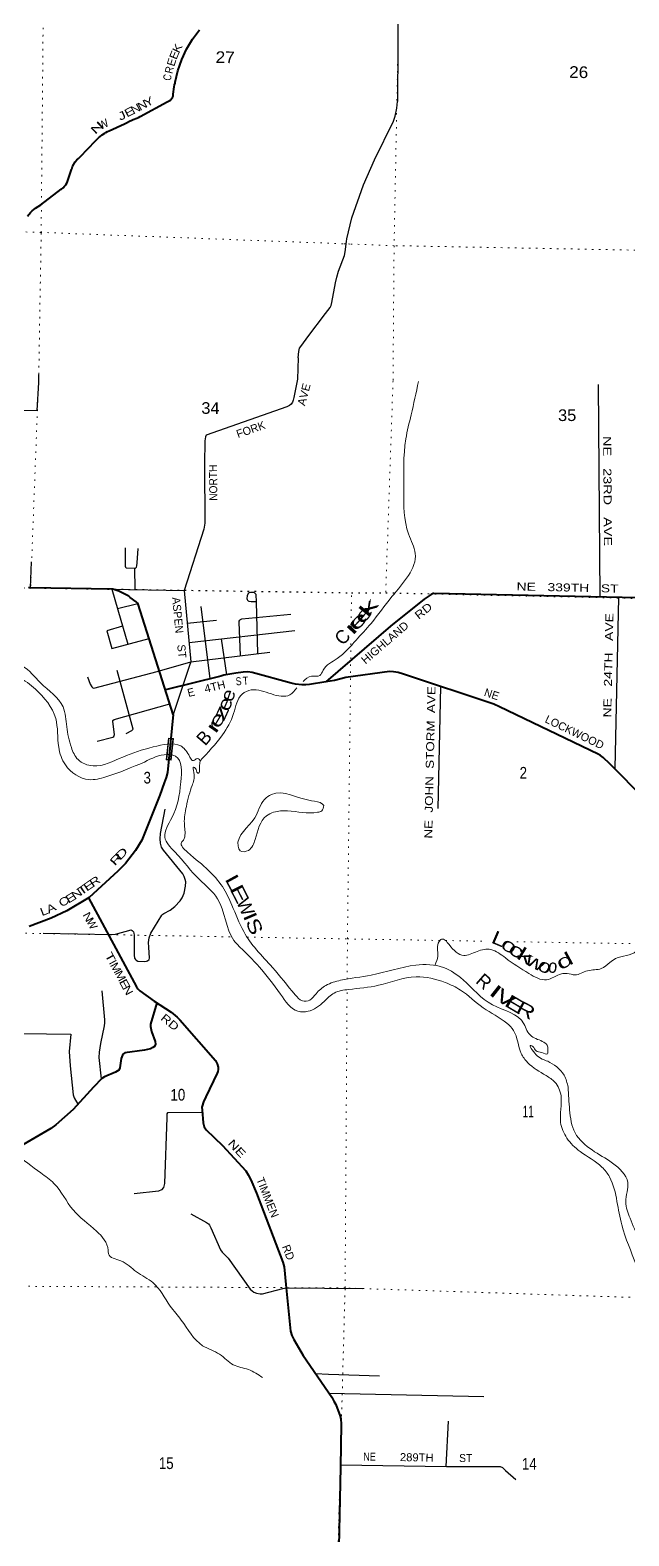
# Model space of a CAD drawing. Header units: feet. Extents: x -481249 to -254670, y -730376 to -544252.
# Drawn here: x -428610 to -419631, y -608311 to -585736 of the extents above; entities that cross this region are included whole.
import ezdxf
from ezdxf.enums import TextEntityAlignment as Align

# ---------------------------------------------------------------- set-up
doc = ezdxf.new("R2010")
doc.units = ezdxf.units.FT
doc.header["$LTSCALE"] = 70
doc.linetypes.add('DOTTED', pattern=[1.5, 0.3, -1.2])
for name, color, linetype, lineweight in [('26', 7, 'Continuous', 40), ('27', 7, 'Continuous', 13), ('29', 7, 'Continuous', 25), ('39', 7, 'Continuous', 13), ('41', 7, 'Continuous', 13), ('6', 7, 'DOTTED', 25), ('61', 7, 'Continuous', 13), ('7', 7, 'DOTTED', 13)]:
    doc.layers.add(name, color=color, linetype=linetype, lineweight=lineweight)
doc.layers.add('30', color=7, linetype='Continuous')

msp = doc.modelspace()

# ---------------------------------------------------------------- linework, layer by layer
at = {"layer": '26'}
for points in [[(-428647.82, -588523.4), (-428602.09, -588469.95), (-428578.07, -588447.2), (-428553.23, -588423.67), (-428528.07, -588407.18), (-428451.53, -588357.05), (-428144.27, -588121.41), (-428140.26, -588118.57), (-428116.34, -588099.41), (-428094.57, -588077.84), (-428075.16, -588054.13), (-428074.75, -588053.51), (-428059.75, -588030.65), (-428050.36, -588003.51), (-427988.59, -587824.81), (-427986.78, -587818.8), (-427972.67, -587780.48), (-427954.64, -587743.84), (-427932.87, -587709.29), (-427911.76, -587682.48), (-427886.76, -587659.79), (-427862.15, -587634.79), (-427627.49, -587396.36), (-427602.88, -587371.36), (-427577.88, -587348.42), (-427567.24, -587337.68), (-427530.54, -587307.68), (-427490.9, -587281.68), (-427473.44, -587272.68), (-427448.44, -587257.81), (-427423.44, -587246.43), (-427194.45, -587142.17), (-427173.85, -587132.79), (-427144.45, -587115.09), (-427139.92, -587112.36), (-427065.36, -587074.67), (-427012.27, -587054.48), (-426987.21, -587044.95), (-426962.27, -587031.44), (-426556.23, -586811.47), (-426537.48, -586801.32), (-426506.23, -586784.34), (-426498.84, -586778.63), (-426490.54, -586770.71), (-426483.12, -586761.96), (-426476.66, -586752.49), (-426473.02, -586745.73), (-426466.28, -586727.81), (-426463.41, -586695.73), (-426451.34, -586585.22), (-426444.91, -586555.2), (-426435.75, -586529.24), (-426433.43, -586514.9), (-426394.08, -586344.43), (-426337.13, -586179), (-426263.19, -586020.44), (-426173.09, -585870.47), (-426067.8, -585730.74)], [(-428636.29, -594088.7), (-428603.98, -594095.58)], [(-426463.58, -595997.26), (-426990.05, -594343.8), (-427001.46, -594328.25), (-427021.59, -594309.17), (-427107.77, -594240.44), (-427129.66, -594224.37), (-427277.92, -594149.82), (-427342.09, -594126.32), (-427368.58, -594119.96), (-427389.77, -594117.84), (-428603.98, -594095.58)], [(-418081.95, -594278.18), (-422554.08, -594180.86), (-422567.92, -594180.38), (-422594.4, -594195.23), (-422700.49, -594265.49), (-423205.64, -594672.3), (-424176.37, -595506.99)], [(-424176.37, -595506.99), (-424420.47, -595547.28), (-424478.2, -595553.57), (-424538.07, -595552.58), (-424629.19, -595541.98), (-424698.06, -595527.94), (-425279.74, -595368.14), (-425343.35, -595359.06), (-425417.47, -595363.9), (-425525.54, -595374.5), (-425703.54, -595408.42), (-425749.79, -595421.06), (-426582.24, -595624.58)], [(-418859.07, -597807.49), (-419915.03, -596734.88), (-420017.12, -596639.1), (-420057.38, -596609.42), (-420091.86, -596589.88), (-421570.38, -595880.13), (-421659.01, -595843.63), (-423010.26, -595391.46), (-423092.91, -595368.14), (-423162.83, -595355.42), (-423222.47, -595354.44), (-423876.11, -595442.31), (-424047.62, -595488.17), (-424176.37, -595506.99)], [(-426463.58, -595997.26), (-426551.12, -596864.31), (-426569.85, -596941.76), (-426599.52, -597022.32), (-426663.81, -597206.75), (-426934.34, -597883.09), (-427029.01, -598034.67), (-427180.15, -598230.79), (-427293.25, -598345.18), (-427725.93, -598739.77), (-428059.61, -598940.12), (-428296.91, -599051.28), (-428622.61, -599172.82)], [(-427733.62, -598746.78), (-427016.39, -600081.43), (-426996.26, -600110.05), (-426966.66, -600138.13), (-426752.01, -600294.12), (-426494.02, -600457.75), (-426405.13, -600533.75), (-426364.75, -600574.36), (-425831.82, -601182.62), (-425806.36, -601232.68), (-425792.59, -601282.5), (-425788.35, -601320.66), (-425795.77, -601347.16), (-425806.48, -601373.98), (-425977.6, -601729), (-426011.92, -601803), (-426030.99, -601866.6), (-426034.17, -601884.62), (-426032.68, -601930.37), (-426017.22, -602117.84), (-426002.71, -602178.06), (-425968.48, -602221.73), (-425727.04, -602460.05), (-425377.61, -602840.28), (-425342.27, -602897), (-425299.89, -602975.45), (-425217.41, -603171.55), (-424820.02, -604207.45), (-424802.95, -604278.29), (-424774.2, -604543.86), (-424705.19, -605240.21), (-424685.35, -605307.63), (-424657.8, -605367), (-424517.83, -605608.31), (-424084.2, -606231.57), (-424053.84, -606289.27), (-424028.41, -606343.33), (-423989.2, -606436.62), (-423966.95, -606500.23), (-423953.18, -606557.47), (-423944.17, -606635.39), (-423954.76, -607279.91), (-424012.39, -609901.15)], [(-426710.38, -600320.52), (-426805.26, -600639.2), (-426807.45, -600672.14), (-426789.24, -600746.88), (-426732.86, -600898.87), (-426731.08, -600940.29), (-426742.75, -600974.91), (-426769.23, -600991.18), (-426805.26, -601010.26), (-426894.43, -601029.3), (-427188.1, -601070.06), (-427210.05, -601082.35), (-427224.88, -601103.56), (-427244.31, -601154.96), (-427266.21, -601295.44), (-427280.67, -601328.7), (-427331.55, -601359.53), (-427495.09, -601426.9), (-427534.35, -601454.78), (-427661.86, -601586.07), (-427966.71, -601917.64), (-428226.97, -602147.95), (-428297.26, -602201.88), (-429083.41, -602656.3)]]:
    msp.add_lwpolyline(points, dxfattribs=at)
at = {"layer": '29'}
for p, q in [((-424593.21, -590647.81), (-424598.72, -590969.18)), ((-420093.5, -591051.12), (-420069.4, -594234.93)), ((-428602.7, -594095.61), (-428587.02, -593705.49)), ((-427036.66, -594117.02), (-427038.13, -593800.91)), ((-427384.25, -594117.02), (-426300.69, -594135.57)), ((-426993.71, -594338.81), (-427298.45, -594411.68)), ((-426048.72, -594375.61), (-425914.31, -595461.28)), ((-419787.41, -594241.07), (-419844.73, -596806.29)), ((-426253.94, -594629.47), (-425813.23, -594581.92)), ((-426226.84, -594915.85), (-424639.06, -594738.84)), ((-426199.48, -595204.93), (-425013.25, -595060.25)), ((-425744.62, -594862.09), (-425663.97, -595400.88)), ((-422454.21, -595577.53), (-422494.18, -597404.28)), ((-424126.74, -606170.42), (-421804.82, -606220.91)), ((-422343.19, -606592.75), (-422374.17, -607272.8))]:
    msp.add_line(p, q, dxfattribs=at)
for points in [[(-423088.83, -585237.74), (-423095.54, -585981.02), (-423099.66, -586806.71)], [(-424593.21, -590647.81), (-424581.63, -590552.76), (-424568.6, -590504.95), (-424538.19, -590460.04), (-424446.96, -590336.89), (-424180.51, -589983.38), (-424112.46, -589895), (-424097.98, -589863.13), (-424087.84, -589821.11), (-424029.92, -589525.55), (-424010.36, -589439.35), (-423983.58, -589351.7), (-423896.69, -589114.09), (-423883.66, -589059.04), (-423867.73, -588905.46), (-423861.94, -588863.45), (-423786.64, -588551.95), (-423612.87, -588053.56), (-423444.9, -587682.66), (-423161.08, -587103.14), (-423135, -587027.81), (-423108.95, -586906.1), (-423099.66, -586806.71)], [(-429775.8, -591407.39), (-428503.98, -591440.79), (-428480.03, -591018.37), (-428480.44, -590897.65)], [(-424598.72, -590969.18), (-424654.47, -591242.96), (-424665.55, -591284.61), (-424674.03, -591312.18), (-424697.34, -591342.92), (-424720.66, -591363.07), (-424762.52, -591384.8), (-425971.12, -591808.36), (-425982.78, -591834.86), (-425989.14, -591892.12), (-425997.62, -592244.11), (-425992.32, -593127.29), (-426006.09, -593217.4), (-426300.69, -594135.57), (-426199.48, -595204.93), (-426218.03, -595261.54), (-426463.58, -595997.26)], [(-427183.71, -593499.75), (-427184.48, -593774.77), (-427181.31, -593789.94), (-427171, -593797.19), (-427032.42, -593801.07), (-427016.4, -593787.04), (-427007.52, -593766.61), (-427004.85, -593725.1), (-426989.49, -593508.68)], [(-427384.25, -594117.02), (-427293.64, -594428.18), (-427146.6, -594943.12)], [(-425197.97, -595082.78), (-425217.15, -594306.29), (-425222.49, -594197.75), (-425240.45, -594175.33), (-425255.85, -594168.8), (-425278.6, -594165.78), (-425305.09, -594165.78), (-425324.17, -594171.09), (-425342.39, -594182.67), (-425357.25, -594216.42), (-425359.14, -594255.9), (-425357.02, -594272.87), (-425352.87, -594282.78), (-425341.12, -594293.01), (-425331.05, -594298.85), (-425295.27, -594304.31), (-425217.28, -594303.69)], [(-425457.86, -595114.48), (-425477.28, -594612.89), (-425473.59, -594595.18), (-425465.64, -594581.92), (-425453.45, -594570.79), (-425433.93, -594561.79), (-424702.56, -594491.94)], [(-427223.25, -594674.71), (-427461.08, -594742.01), (-427383.25, -595006.38), (-426826.47, -594857.54)], [(-427750.52, -595430.73), (-427711.22, -595544.15), (-427684.67, -595582.78), (-427671.96, -595595.5), (-427655, -595599.74), (-426706.21, -595350.72), (-426199.48, -595204.93)], [(-427309.13, -595333.48), (-427072.2, -596210.74), (-427075.34, -596228.46), (-427090.17, -596243.3), (-427176.25, -596284.39)], [(-427603.96, -596396.04), (-427372.06, -596336.6), (-427353.67, -596326.08), (-427346.97, -596298.15), (-427372.06, -596101.23), (-427367.82, -596086.38), (-427347.39, -596071.28), (-426515.43, -595834.41)], [(-428412.69, -599276.5), (-427382.82, -599294.49), (-427328.09, -599288.83), (-427096.53, -599227.44), (-427081.18, -599234.76), (-427062.1, -599253.84), (-427053.62, -599275.05), (-427048.28, -599302.94), (-427051.75, -599605.99), (-427043.03, -599648.25), (-427032.43, -599669.45), (-427021.83, -599682.18), (-426993.78, -599693.78), (-426897.67, -599698.22), (-426867.11, -599694.9), (-426850.16, -599688.54), (-426826.84, -599671.57), (-426820.31, -599649.98), (-426832.23, -599483.06), (-426833.2, -599415), (-426826.81, -599344.67), (-426799.29, -599272.93), (-426633.97, -599003.63), (-426621.26, -598988.79), (-426603.25, -598979.24), (-426509.86, -598929.09), (-426440.05, -598873.22), (-426361.63, -598790.52), (-426330.88, -598742.9), (-426298.05, -598673.89), (-426280.55, -598571.52), (-426276.85, -598506.38), (-426285.33, -598468.21), (-426300.17, -598425.8), (-426322.07, -598385.78), (-426611.94, -598029.15), (-426638.22, -597983.68), (-426653.43, -597923.71), (-426659.41, -597860.69), (-426653.97, -597783.17), (-426582.76, -597415.58)], [(-427541.9, -601460.14), (-427572.65, -601138.63), (-427567.59, -601061.55), (-427547.47, -600930.48), (-427494.76, -600662.81), (-427488.11, -600621.56), (-427490.23, -600574.91), (-427528.01, -600142.02)], [(-429101.07, -600772.78), (-428001.04, -600790.54), (-428025.46, -601048.9), (-428010.72, -601264.07), (-427963.92, -601697.69), (-427948.38, -601743.44), (-427893.94, -601838.49)], [(-426029.89, -601964.23), (-426548.81, -601969.52), (-426558.74, -601983.96), (-426562.56, -602039.44), (-426595.83, -603030.4), (-426608.48, -603088.22), (-426640.35, -603121.59), (-426683.99, -603142.52), (-427049.77, -603181.46)], [(-426201.26, -603481.95), (-425966.89, -603610.9), (-425934.44, -603635.24), (-425920.26, -603653.31), (-425899.76, -603692.33), (-425757.07, -604024.39), (-425732.39, -604057.92), (-425638.36, -604146.62), (-425308.81, -604612.81), (-425279.69, -604639.49), (-425253.71, -604657.34), (-425213.44, -604672.19), (-425160.45, -604682.79), (-425126.43, -604683.52), (-424821.34, -604600.09), (-424771.53, -604592.67), (-423621.02, -604601.11)], [(-424332.01, -605875.38), (-424133.88, -605889.03), (-423372.74, -605912.28)], [(-423954.18, -607244.39), (-422363.97, -607272.78), (-421564.13, -607270.91), (-421527.81, -607284.7), (-421479.48, -607333.27), (-421324.44, -607467.68)]]:
    msp.add_lwpolyline(points, dxfattribs=at)
at = {"layer": '39'}
for points in [[(-424517.18, -595501.91), (-424390.74, -595421.28), (-424266.24, -595412.38), (-424216.19, -595333.34), (-424005.4, -595157.99), (-423721.97, -594882.09), (-423497.28, -594630.8), (-423184.69, -594229.16), (-422833.95, -593581.56), (-422935, -593289.92), (-423007.2, -592641.67), (-422976.03, -591865.55), (-422896.95, -591504.18), (-422786.85, -591003.83)], [(-433979.14, -592959.62), (-433497.63, -593083.24), (-433010.89, -593260.16), (-432622.61, -593446.63), (-432048.77, -593667.91), (-431857.67, -593803.23), (-431796.17, -593828.87), (-431754, -593825.92), (-431753.5, -593805.86), (-431786.77, -593772.9), (-431829.9, -593733.67), (-431829.85, -593731.66), (-431768.04, -593745.27), (-431581.87, -593836.3), (-431494.15, -593936.88), (-431538.86, -593961.85), (-431574.13, -593928.84), (-431643.55, -593898.98), (-431665.73, -593904.44), (-431595.5, -593982.5), (-431387.76, -594174.45), (-431169.06, -594328.54), (-430723.72, -594558.61), (-430432.74, -594788.8), (-430206.8, -595055.49), (-430008.06, -595287.36), (-429795.54, -595367.01), (-429441.86, -595412.08), (-429213.81, -595349.59), (-428893.78, -595215.14), (-428722.74, -595269.65), (-428454.33, -595521.35), (-428116.48, -595883.22), (-428061.66, -596179.71), (-427992.05, -596489.09), (-427890.36, -596673.5), (-427667.2, -596765.84), (-427220.97, -596634.58), (-426766.23, -596483.46), (-426350.91, -596467.86), (-426231.98, -596603.36), (-426157.89, -596687.54), (-426103.01, -596656.81), (-426071.25, -596669.66), (-426066.88, -596736.02), (-426071.16, -596828.25), (-426084.31, -596874.09), (-426094.33, -596873.84), (-426115.57, -596841.18), (-426130.76, -596806.67), (-426160.26, -596783.84), (-426154.33, -596868.31), (-426181.12, -597060.36), (-426267.07, -597375.37), (-426297.34, -597627.56), (-426292.33, -597830.45), (-426311.59, -597880.15), (-426338.48, -597913.6), (-426249.89, -598060.38), (-425935.91, -598333.31), (-425727.45, -598577.47), (-425583.99, -598856.13), (-425407.34, -599252.06), (-425215.6, -599523.91), (-424975.59, -599788.95), (-424636.92, -600199.01), (-424526.87, -600288.12), (-424416.39, -600278.86), (-424321.82, -600182.88), (-424174.42, -600058.12), (-423954.03, -599981.38), (-423495.11, -599904.65), (-422827.93, -599754.88), (-422411.84, -599789.49), (-422115.76, -599975.64), (-421677.95, -600348.06), (-421205.9, -600633.01), (-421160.3, -600734.54), (-421092.22, -600818.57), (-421001.21, -600867.04), (-420849.43, -600971.26), (-420846.91, -601031.55), (-420852.15, -601081.6), (-420935.94, -601065.43), (-421023.44, -601037.12), (-421070.04, -600975.72), (-421101.69, -600958.86), (-421024.83, -601093.3), (-420848.97, -601196.11), (-420603.56, -601405.07), (-420541.81, -601583.3)], [(-430257.26, -595801.02), (-430217.22, -595721.73), (-430313.85, -595657.05), (-430277.32, -595557.6), (-430249.24, -595476), (-430353.91, -595330.82), (-430488.27, -595170.84), (-430593.92, -595065.78), (-430675.14, -594945.28), (-430830.92, -594840.97), (-430998.22, -594716.29), (-431074.17, -594626.04), (-431049.79, -594612.6), (-430738.69, -594758.99), (-430430.67, -595029.76), (-430139.02, -595476.78), (-430016.35, -595542.11), (-429355.82, -595580.88), (-429097.13, -595495.07), (-428902.39, -595401.62), (-428786.99, -595436.66), (-428530.88, -595617.79), (-428226.96, -596055.08), (-428181.46, -596485.84), (-428079.82, -596753.41), (-427730.45, -596973.03), (-427474.84, -596931.3), (-426894.07, -596709.09)], [(-426063.48, -596693.91), (-425727.45, -596302.93), (-425559.22, -595983.97), (-425429.7, -595690.13), (-425295.9, -595629.27), (-424990.69, -595689.18), (-424716.39, -595702.13), (-424611.14, -595596.92)], [(-426894.07, -596709.09), (-426552.55, -596597.27), (-426428.89, -596622.48), (-426350.21, -597007.9), (-426485.77, -597546.51), (-426591.11, -597834.94), (-426438.25, -598057.63), (-426069.63, -598472.46), (-425798.11, -598760.38), (-425552.94, -599384.89), (-425388.77, -599555.67), (-425177.77, -599777.81), (-424855.18, -600189.48), (-424594.88, -600444.99), (-424442.59, -600446.83), (-424202.44, -600300.33), (-424052.99, -600173.62), (-423833.15, -600118.94), (-423388.6, -600055.9), (-422822.22, -599929.68), (-422385.34, -600015), (-422155.63, -600129.21), (-421817.36, -600392.72), (-421460.32, -600626.58), (-421360.73, -600733.49), (-421244.99, -601079.71), (-421150.1, -601214.6), (-420874.3, -601410.28), (-420742.4, -601507.96), (-420649.3, -601715.09), (-420655.14, -602114.44), (-420560.67, -602347.69), (-420363.14, -602547.41), (-420036.2, -602782.53), (-419921.57, -602929.97), (-419810.34, -603296.14), (-419736.87, -603649.32), (-419523.1, -604246.94), (-419401.06, -604743.88), (-419351.83, -605267.08), (-419267.1, -605407.74), (-419251.38, -605582.79), (-419265.71, -605919.7), (-419172.27, -606032.47), (-418995.91, -606115.22), (-418993.59, -606183.54), (-419221.42, -606480.92), (-419296.96, -606617.53), (-419241.61, -606811.65), (-419096.94, -606959.85), (-418909.12, -606984.67), (-418581.78, -606878.51), (-418526.33, -606906.01), (-418484.68, -607005.43), (-418429.79, -607380.22), (-418296.24, -607492), (-418067.77, -607656.37), (-418056.08, -607913.63), (-418186.15, -608066.93), (-418400.35, -608218.11), (-418483.08, -608402.72), (-418442.99, -608484.03), (-418314.29, -608629.82), (-418067.53, -609027.53), (-417972.44, -609154.4), (-417947.46, -609279.49), (-417897.95, -609385.14), (-417679.1, -609370.59), (-417440.24, -609276.25), (-417273.13, -609083.73), (-417132.58, -608830.32), (-417067.08, -608775.77), (-416896.04, -608667.67), (-416792.21, -608521.73), (-416764.51, -608373.87), (-416660.27, -608292.19), (-416392.3, -608236.73), (-416303.74, -608303.21), (-416350.9, -608508.79), (-416326, -608718.21), (-416045.08, -608950.15), (-415724.76, -609128.88), (-415403.19, -609337.76), (-415241.99, -609466.3), (-415101.76, -609632.46), (-414973.39, -609723.18)], [(-424207.61, -597359.75), (-424227.58, -597338.58), (-424392.76, -597290.24), (-424991.76, -597194.8), (-425095.85, -597270.47), (-425242.96, -597545.8), (-425491.99, -597971.12), (-425459.62, -598040.2), (-425337.17, -598033.25), (-425236.91, -597869.16), (-425063.83, -597516.19), (-424958.28, -597462.65), (-424749.29, -597441.83), (-424298.81, -597463.25), (-424238.12, -597440.7), (-424207.61, -597359.75)], [(-422537.04, -599751.76), (-422497.83, -599618.68), (-422476.36, -599398.4), (-422439.46, -599365.2), (-422327.21, -599446.33), (-422108.71, -599608.44), (-421906.8, -599549.3), (-421701.62, -599520.36), (-421482.23, -599646.35), (-421131.2, -599880.07), (-420864.89, -599973.12), (-420642.26, -599886.4), (-420555.92, -599880.55), (-420440.13, -599899.54), (-420252.19, -599838.04), (-420044.92, -599805.13), (-419916.43, -599716.03), (-419830.76, -599655.96), (-419523.35, -599545.29), (-419451.47, -599394.53), (-419405.96, -599174.85), (-419183.32, -598762.91), (-418978.74, -598595.43), (-418588.55, -598623.36), (-418383.38, -598594.42), (-418211.74, -598462.24), (-417971.35, -598468.32), (-417692.25, -598449.27), (-417548.57, -598393.95)], [(-420541.81, -601583.3), (-420520.18, -601925.12), (-420438.45, -602268.47), (-420184.21, -602525.84), (-419876.36, -602722.32), (-419648.96, -603011.13), (-419678.22, -603303.49), (-419614.15, -603550.03), (-419485.55, -603862.44), (-419356.93, -604255.15), (-419239.32, -604850.35), (-419215.13, -605007.55), (-419128.77, -605082), (-418976.75, -605176.18), (-418907.01, -605111.7), (-418808.25, -604927.49), (-418725.6, -604827.19), (-418600.75, -604804.25), (-418462.8, -604737.47), (-418409.67, -604696.66), (-418319.8, -604628.66), (-418180.14, -604573.98), (-417743.33, -604581), (-417655.86, -604691.62), (-417547.29, -604840.91), (-417413.34, -604936.64), (-417278.46, -604994.25), (-417146.44, -605005.62), (-417062.08, -605080.02)], [(-428841.51, -602575.43), (-428449.22, -602869.06), (-428252.66, -603026.6), (-427965.78, -603423.31), (-427614.82, -603741.34), (-427439.51, -604028.83), (-427434.83, -604083.15), (-427251.01, -604188.17), (-427014.53, -604352.75), (-426767.93, -604513.56), (-426508.01, -604865.42), (-426342.83, -605076.37), (-426023.56, -605459.85), (-425768.16, -605588.76), (-425563.58, -605746.5), (-425336.8, -605816.47), (-425125.32, -605938.26)]]:
    msp.add_spline(points, degree=3, dxfattribs=at)
at = {"layer": '6'}
msp.add_lwpolyline([(-431534.54, -594041.73), (-429029.83, -594098.58), (-428602.77, -594097.3), (-423791.06, -594172.42), (-423277.8, -594171.3), (-418474.8, -594274.3), (-418081.95, -594278.18), (-414698.42, -594340.22)], dxfattribs=at)
at = {"layer": '61'}
for p, q in [((-426571.27, -596675.63), (-426536.66, -596349.55)), ((-426536.66, -596349.55), (-426462.08, -596357.46))]:
    msp.add_line(p, q, dxfattribs=at)
msp.add_lwpolyline([(-426462.08, -596357.46), (-426496.69, -596683.55), (-426571.27, -596675.63)], dxfattribs=at)
msp.add_lwpolyline([(-426562.47, -596668.51), (-426529.54, -596358.34), (-426470.87, -596364.57), (-426503.8, -596674.74)], close=True, dxfattribs=at)
at = {"layer": '7'}
for p, q in [((-428444.2, -588769.17), (-433713, -588621.45)), ((-423815.74, -588942.87), (-428444.2, -588769.17)), ((-423152.43, -588967.76), (-423915.42, -588939.13)), ((-428480.44, -590897.65), (-428602.77, -594097.3)), ((-423168.32, -590995.21), (-423277.8, -594171.3)), ((-423795.44, -594546.7), (-423791.06, -594172.42))]:
    msp.add_line(p, q, dxfattribs=at)
for points in [[(-428480.44, -590897.65), (-428444.2, -588769.17), (-428395.32, -583457.79), (-428271.37, -578101.53), (-428205.11, -572830.64)], [(-423048.71, -583620.22), (-423152.43, -588967.76), (-423168.32, -590995.21)], [(-414604.71, -589100.99), (-417959.32, -589064.13), (-423152.43, -588967.76)], [(-423855.87, -599966.96), (-423851.73, -599361), (-423799.73, -594913.63)], [(-445167.15, -599082.43), (-444504.97, -599101.36), (-439640.52, -599151.71), (-434383.91, -599234.02), (-429098.07, -599268.91), (-425600.62, -599330.3)], [(-425354.89, -599334.61), (-423851.73, -599361), (-421788.53, -599395.6)], [(-421313.55, -599403.56), (-418617.32, -599448.77), (-414790.21, -599484.57)], [(-424496.55, -636635.45), (-424445.28, -636345.14), (-424402.45, -631067.8), (-424361.03, -625766.35), (-424247.78, -620478.74), (-424113.65, -615157.54), (-424030.56, -609873.19), (-423887.45, -604594.36), (-423856.95, -600125.88)], [(-419404.55, -604741.63), (-423887.45, -604594.36), (-429219.58, -604566.34), (-434449.74, -604468.64), (-439731.89, -604365.61), (-444585.61, -604367.71), (-446798.51, -604340.99)]]:
    msp.add_lwpolyline(points, dxfattribs=at)

# ---------------------------------------------------------------- texts
at = {"layer": '27'}
for s, rotation, width, p in [('E', 67.886, 1.15, (-426394.51, -586130.83)), ('K', 63.543, 1.2, (-426348.64, -586033.69)), ('E', 72.228, 1.05, (-426432.91, -586235.32)), ('C', 80.163, 0.8, (-426493.93, -586454.99)), ('R', 76.571, 0.9, (-426465.49, -586346.48)), ('Y', 28.446, 1.3, (-426802.45, -586862.22)), ('J', 24.48, 1.4, (-427209.65, -587072.18)), ('E', 27.243, 1.25, (-427097.85, -587016.57)), ('N', 28.446, 1.2, (-427000.6, -586967.95)), ('N', 28.446, 1.2, (-426899.38, -586915.08)), ('N', 44.093, 1.65, (-427565.29, -587241.71)), ('S', 5.602, 0.8, (-425477.8, -595557.88)), ('T', 3.736, 0.9, (-425375.15, -595549.35)), ('D', 45.864, 1.65, (-427198.53, -598125.5)), ('R', 45.864, 1.65, (-427277.5, -598206.88)), ('R', 34.482, 1.35, (-427605.66, -598547.12)), ('E', 31.6, 1.4, (-427972.58, -598795.44)), ('N', 34.482, 1.35, (-427877.54, -598733.85)), ('T', 34.482, 1.65, (-427789.38, -598674.88)), ('E', 34.482, 1.45, (-427697.76, -598610.08)), ('L', 20.964, 1.25, (-428380.71, -598999.86)), ('A', 25.964, 1.3, (-428269.93, -598954.58)), ('C', 30.6, 1.25, (-428075.8, -598852.29)), ('N', 298.253, 1.2, (-427794.9, -599060.66)), ('T', 298.253, 1.5, (-427462.23, -599663.23)), ('M', 298.253, 1.15, (-427377.42, -599822.17)), ('M', 298.253, 1.15, (-427308.49, -599943.46)), ('E', 298.253, 1.3, (-427247.19, -600064.17)), ('N', 298.253, 1.2, (-427195.98, -600159.46))]:
    msp.add_text(s, height=120, rotation=rotation, dxfattribs=dict(at, width=width)).set_placement(p, align=Align.CENTER)
for s, rotation, p in [('W', 27.584, (-427485.14, -587200.37)), ('W', 298.253, (-427733.81, -599166.77)), ('I', 298.253, (-427421.27, -599737.96))]:
    msp.add_text(s, height=120, rotation=rotation, dxfattribs=at).set_placement(p, align=Align.CENTER)
for s, rotation, width, p in [('NE   339TH   ST', 358.753, 1.3, (-421316.85, -594136.03)), ('RD', 38.845, 1.2, (-422783.02, -594577.4)), ('HIGHLAND', 40.691, 1.05, (-423581.44, -595248.36)), ('4TH', 13.738, 1.05, (-425980.97, -595673.18)), ('RD', 320.47, 1.25, (-426662.94, -600564.87)), ('NE', 312.583, 1.35, (-425653.63, -602433.32))]:
    msp.add_text(s, height=120, rotation=rotation, dxfattribs=dict(at, width=width)).set_placement(p)
for s, rotation, p in [('E', 13.738, (-426235.18, -595735.13)), ('NE', 341.498, (-421812.96, -595714.14)), ('LOCKWOOD', 334.357, (-420901.92, -596109.3)), ('TIMMEN', 291.812, (-425222.18, -602965.28)), ('RD', 290.988, (-424834.77, -603973.55))]:
    msp.add_text(s, height=120, rotation=rotation, dxfattribs=at).set_placement(p)
at = {"layer": '30'}
for s, rotation, width, p in [('AVE', 75.103, 1.05, (-424489.07, -591377.11)), ('NE   23RD   AVE', 270.434, 1.35, (-420017.66, -591822.19)), ('NORTH', 90.344, 0.95, (-425803.3, -592792.39)), ('NE   24TH   AVE', 88.72, 1.3, (-419897.67, -596042.14)), ('NE  JOHN  STORM  AVE', 88.747, 1.25, (-422581.29, -597858.39)), ('NE', 358.977, 0.85, (-423616.04, -607180.95)), ('289TH', 358.977, 1.05, (-423065.68, -607189.72)), ('ST', 0.134, 0.95, (-422176.17, -607204.59))]:
    msp.add_text(s, height=120, rotation=rotation, dxfattribs=dict(at, width=width)).set_placement(p)
for s, rotation, p in [('FORK', 19.313, (-425492.33, -591853.83)), ('ASPEN', 275.407, (-426481.41, -594242.59)), ('ST', 275.407, (-426404.27, -594952.44))]:
    msp.add_text(s, height=120, rotation=rotation, dxfattribs=at).set_placement(p)
at = {"layer": '41'}
for s, rotation, width, p in [('e', 48.956, 1.85, (-423537.96, -594555.69)), ('k', 51.003, 2, (-423459.22, -594456.68)), ('r', 47.441, 2.15, (-423709.43, -594750.15)), ('e', 47.441, 1.95, (-423625.26, -594657.92)), ('e', 66.994, 1.3, (-425599.86, -595876.22)), ('e', 70.174, 1.2, (-425551.71, -595740.19)), ('e', 59.01, 1.5, (-425726.13, -596125.77)), ('z', 65.505, 1.65, (-425661.97, -596011.54)), ('r', 54.762, 1.85, (-425782.82, -596229.46)), ('L', 298.615, 1.5, (-425642.3, -598561.49)), ('E', 296.861, 1.55, (-425559.6, -598731.49)), ('I', 293.359, 1.5, (-425400.61, -599064.85)), ('S', 292.888, 1.35, (-425337.22, -599212.26)), ('L', 336.84, 1.35, (-421618.61, -599451.22)), ('o', 328.611, 1.5, (-421476.37, -599543.78)), ('c', 331.786, 1.6, (-421362.65, -599618.94)), ('k', 328.786, 1.7, (-421235.26, -599701.57)), ('w', 331.988, 1.45, (-421077.7, -599794.37)), ('d', 28.511, 1.65, (-420549.58, -599776.55)), ('o', 335.858, 1.3, (-420929.58, -599859.03)), ('o', 351.973, 0.9, (-420784.63, -599868.47)), ('I', 321.787, 2.05, (-421690.22, -600225.38)), ('V', 324.717, 1.6, (-421539.71, -600332.04)), ('E', 329.442, 1.65, (-421389.67, -600427.64)), ('R', 332.35, 1.4, (-421220.11, -600519.13))]:
    msp.add_text(s, height=200, rotation=rotation, dxfattribs=dict(at, width=width)).set_placement(p, align=Align.CENTER)
for s, rotation, p in [('C', 44.963, (-423857.3, -594904.17)), ('B', 49.322, (-425926.39, -596410.02)), ('W', 293.512, (-425470.81, -598920.13)), ('R', 318.791, (-421869.5, -600074.16))]:
    msp.add_text(s, height=200, rotation=rotation, dxfattribs=at).set_placement(p, align=Align.CENTER)
at = {"layer": '7', "width": 1.1}
for s, p in [('27', (-425829.95, -586227.97)), ('26', (-420528.93, -586450.75))]:
    msp.add_text(s, height=175, rotation=358.981, dxfattribs=at).set_placement(p)
at = {"layer": '7'}
for s, width, p in [('34', 1.05, (-426042.6, -591489.15)), ('35', 1.05, (-420693.73, -591596.85)), ('3', 0.85, (-426909.25, -597031.25)), ('2', 0.85, (-421269.66, -596957.89)), ('10', 0.85, (-426505.43, -601785.06)), ('11', 0.65, (-421225.47, -602035.63)), ('15', 0.85, (-426679.93, -607309.19)), ('14', 0.85, (-421236.04, -607319.55))]:
    msp.add_text(s, height=175, dxfattribs=dict(at, width=width)).set_placement(p)

doc.saveas('drawing.dxf')
